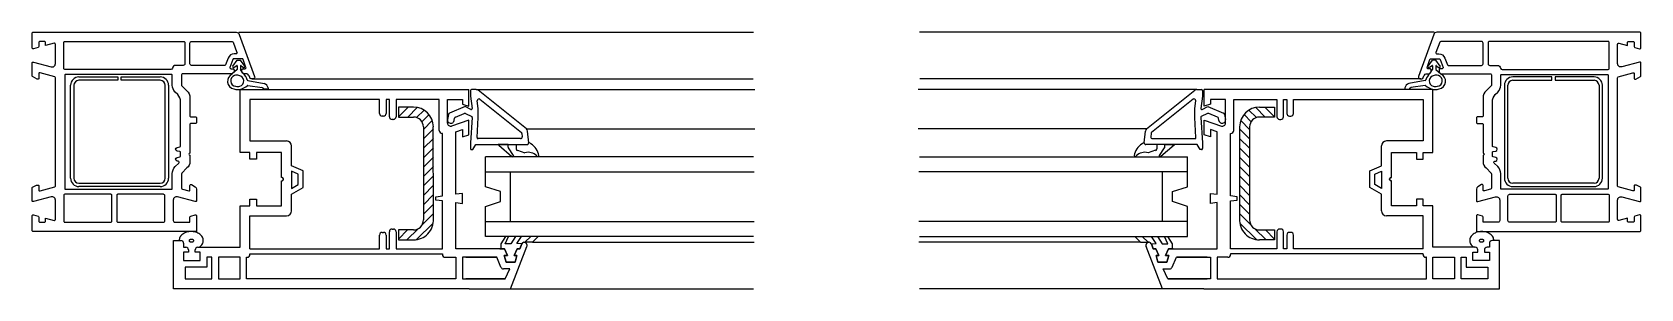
# Model space of a CAD drawing. Header units: inches. Extents: x 5 to 4439, y 354 to 1460.
# Drawn here: x 3480.3 to 3964.7, y 406.5 to 483.8 of the extents above; entities that cross this region are included whole.
import ezdxf

# ---------------------------------------------------------------- set-up
doc = ezdxf.new("R2010")
doc.units = ezdxf.units.IN
doc.header["$MEASUREMENT"] = 0
for name, color, linetype in [('FINE', 70, 'Continuous'), ('MED', 32, 'Continuous'), ('THIN', 151, 'Continuous')]:
    doc.layers.add(name, color=color, linetype=linetype)

msp = doc.modelspace()

# ---------------------------------------------------------------- linework, layer by layer
at = {"layer": 'FINE'}
for p, q in [((3540.67, 473.58), (3542.01, 475.3)), ((3542.01, 475.3), (3543.01, 475.3)), ((3544.34, 473.58), (3543.01, 475.3)), ((3900.61, 473.58), (3901.95, 475.3)), ((3902.95, 475.3), (3901.95, 475.3)), ((3904.28, 473.58), (3902.95, 475.3)), ((3542.01, 472.5), (3540.52, 471.2)), ((3541.86, 473.68), (3541.06, 473.14)), ((3542.01, 473.6), (3542.01, 472.5)), ((3543.01, 473.6), (3543.01, 472.5)), ((3543.74, 471.38), (3543.01, 472.49)), ((3543.16, 473.68), (3543.95, 473.14)), ((3901.8, 473.68), (3901, 473.14)), ((3901.22, 471.38), (3901.94, 472.49)), ((3901.95, 473.6), (3901.95, 472.5)), ((3902.95, 473.6), (3902.95, 472.5)), ((3902.95, 472.5), (3904.43, 471.2)), ((3903.1, 473.68), (3903.89, 473.14)), ((3545.21, 469.21), (3550.14, 468.31)), ((3545.25, 467.73), (3549.55, 467.11)), ((3551.34, 466.6), (3550.04, 466.61)), ((3551.31, 466.99), (3551.34, 466.6)), ((3893.65, 466.99), (3893.61, 466.6)), ((3893.61, 466.6), (3894.92, 466.61)), ((3899.74, 469.21), (3894.81, 468.31)), ((3899.7, 467.73), (3895.4, 467.11)), ((3590.58, 458.27), (3593.54, 461.23)), ((3590.58, 461.1), (3590.71, 461.23)), ((3593.37, 458.23), (3596.25, 461.11)), ((3596.04, 458.07), (3598.27, 460.3)), ((3848.91, 458.07), (3846.68, 460.3)), ((3851.58, 458.23), (3848.7, 461.11)), ((3854.37, 458.27), (3851.41, 461.23)), ((3854.37, 461.1), (3854.24, 461.23)), ((3597.62, 456.82), (3599.77, 458.97)), ((3598.08, 454.45), (3600.76, 457.14)), ((3846.87, 454.45), (3844.19, 457.14)), ((3847.33, 456.82), (3845.19, 458.97)), ((3598.08, 451.62), (3601.08, 454.63)), ((3598.08, 448.8), (3601.08, 451.8)), ((3846.87, 451.62), (3843.87, 454.63)), ((3846.87, 448.8), (3843.87, 451.8)), ((3598.08, 445.97), (3601.09, 448.98)), ((3598.08, 443.14), (3601.09, 446.15)), ((3616.81, 437.26), (3616.81, 446.26)), ((3697.48, 446.26), (3616.81, 446.26)), ((3623.64, 449.91), (3620.57, 449.91)), ((3620.8, 449.8), (3624.76, 446.36)), ((3623.64, 449.11), (3623.64, 449.91)), ((3625.26, 446.69), (3623.66, 448.99)), ((3626.04, 449.91), (3626.04, 448.67)), ((3626.38, 448.2), (3628.61, 447.47)), ((3630.01, 450.42), (3629.78, 450.42)), ((3747.48, 446.26), (3828.14, 446.26)), ((3814.94, 450.42), (3815.17, 450.42)), ((3818.57, 448.2), (3816.34, 447.47)), ((3818.92, 449.91), (3818.92, 448.67)), ((3819.69, 446.69), (3821.29, 448.99)), ((3824.16, 449.8), (3820.19, 446.36)), ((3821.32, 449.11), (3821.32, 449.91)), ((3821.32, 449.91), (3824.39, 449.91)), ((3828.14, 437.26), (3828.14, 446.26)), ((3846.87, 445.97), (3843.86, 448.98)), ((3846.87, 443.14), (3843.86, 446.15)), ((3598.08, 440.31), (3601.1, 443.33)), ((3616.81, 441.76), (3697.71, 441.76)), ((3624.31, 426.76), (3624.31, 441.76)), ((3828.14, 441.76), (3747.24, 441.76)), ((3820.64, 426.76), (3820.64, 441.76)), ((3846.87, 440.31), (3843.85, 443.33)), ((3598.08, 437.48), (3601.1, 440.51)), ((3598.08, 434.65), (3601.11, 437.68)), ((3621.31, 435.76), (3616.81, 437.26)), ((3823.64, 435.76), (3828.14, 437.26)), ((3846.87, 437.48), (3843.85, 440.51)), ((3846.87, 434.65), (3843.85, 437.68)), ((3598.08, 431.83), (3601.11, 434.86)), ((3598.08, 429), (3601.12, 432.04)), ((3616.81, 431.26), (3621.31, 432.76)), ((3616.81, 422.26), (3616.81, 431.26)), ((3621.31, 432.76), (3621.31, 435.76)), ((3823.64, 432.76), (3823.64, 435.76)), ((3828.14, 431.26), (3823.64, 432.76)), ((3828.14, 422.26), (3828.14, 431.26)), ((3846.87, 431.83), (3843.84, 434.86)), ((3846.87, 429), (3843.84, 432.04)), ((3596.05, 421.31), (3601.05, 426.32)), ((3597.72, 425.81), (3601.12, 429.21)), ((3616.81, 426.76), (3697.71, 426.76)), ((3828.14, 426.76), (3747.24, 426.76)), ((3847.23, 425.81), (3843.83, 429.21)), ((3848.91, 421.31), (3843.9, 426.32)), ((3590.58, 421.5), (3593.31, 424.23)), ((3593.14, 421.23), (3596.5, 424.59)), ((3697.48, 422.26), (3616.81, 422.26)), ((3622.81, 422.26), (3621.37, 420.01)), ((3622.67, 420.06), (3623.7, 422.26)), ((3625.85, 422.26), (3624.38, 420.06)), ((3626.17, 420.14), (3627.58, 422.26)), ((3630.46, 422.26), (3628.59, 420.51)), ((3630.95, 420.51), (3632.63, 422.26)), ((3747.48, 422.26), (3828.14, 422.26)), ((3814, 420.51), (3812.32, 422.26)), ((3814.49, 422.26), (3816.36, 420.51)), ((3818.78, 420.14), (3817.38, 422.26)), ((3819.1, 422.26), (3820.57, 420.06)), ((3822.28, 420.06), (3821.25, 422.26)), ((3822.14, 422.26), (3823.58, 420.01)), ((3851.81, 421.23), (3848.46, 424.59)), ((3854.37, 421.5), (3851.64, 424.23)), ((3621.37, 420.01), (3621.37, 418.51)), ((3624.38, 420.06), (3622.67, 420.06)), ((3627.68, 420.08), (3626.17, 420.14)), ((3627.12, 418.51), (3626.32, 418.51)), ((3627.68, 420.07), (3627.12, 418.51)), ((3628.64, 420.51), (3628.81, 420.51)), ((3630.95, 420.51), (3628.76, 420.51)), ((3814, 420.51), (3816.19, 420.51)), ((3816.32, 420.51), (3816.15, 420.51)), ((3817.27, 420.08), (3818.78, 420.14)), ((3817.83, 418.51), (3817.28, 420.07)), ((3817.28, 420.07), (3817.83, 418.51)), ((3820.57, 420.06), (3822.28, 420.06)), ((3823.58, 420.01), (3823.58, 418.51))]:
    msp.add_line(p, q, dxfattribs=at)
for centre, radius, start, end in [((3541.46, 469.01), 2.36, 114.9181, 258.5483), ((3541.69, 469.11), 1.64, 105.8624, 265.1548), ((3540.3, 471.4), 0.3, 302.2519, 317.943), ((3540.91, 473.4), 0.3, 142.0576, 300.4849), ((3541.87, 468.88), 1.92, 70.7685, 109.2315), ((3541.91, 473.6), 0.1, 0, 120.4849), ((3542.37, 469.06), 1.64, 285.8624, 85.1548), ((3543.11, 473.6), 0.1, 59.5151, 180), ((3543.99, 471.54), 0.3, 211.2044, 233.911), ((3541.84, 468.77), 3.21, 12.1014, 51.8867), ((3544.11, 473.4), 0.3, 239.5151, 37.9424), ((3903.12, 468.77), 3.21, 128.1133, 167.8986), ((3900.84, 473.4), 0.3, 142.0576, 300.4849), ((3902.58, 469.06), 1.64, 94.8452, 254.1376), ((3900.96, 471.54), 0.3, 306.089, 328.7956), ((3901.85, 473.6), 0.1, 0, 120.4849), ((3903.08, 468.88), 1.92, 70.7685, 109.2315), ((3903.05, 473.6), 0.1, 59.5151, 180), ((3903.26, 469.11), 1.64, 274.8452, 74.1376), ((3904.05, 473.4), 0.3, 239.5151, 37.9424), ((3903.5, 469.01), 2.36, 281.4517, 65.0819), ((3904.65, 471.4), 0.3, 222.057, 237.7481), ((3542.18, 469.74), 3.27, 248.551, 291.449), ((3542.18, 469.29), 1.92, 250.7685, 289.2315), ((3542.13, 470.66), 4.16, 287.5405, 313.6683), ((3545.27, 469.51), 0.3, 192.7058, 259.6704), ((3545.21, 467.44), 0.3, 81.7915, 133.6683), ((3549.36, 466.44), 0.7, 14.3214, 81.2228), ((3549.81, 466.85), 1.5, 5.4145, 77.4145), ((3895.14, 466.85), 1.5, 102.5855, 174.5855), ((3895.59, 466.44), 0.7, 98.7772, 165.6786), ((3899.74, 467.44), 0.3, 46.3317, 98.2085), ((3899.69, 469.51), 0.3, 280.3296, 347.2942), ((3902.82, 470.66), 4.16, 226.3317, 252.4595), ((3902.77, 469.74), 3.27, 248.551, 291.449), ((3902.77, 469.29), 1.92, 250.7685, 289.2315), ((3620.57, 449.61), 0.3, 39.6841, 90), ((3623.94, 449.11), 0.3, 180, 203.7027), ((3624.99, 446.56), 0.3, 221.6319, 24.7995), ((3626.54, 448.67), 0.5, 180, 251.939), ((3629.61, 443.95), 3.66, 44.033, 105.7625), ((3630.01, 449.92), 0.5, 24.7923, 90), ((3628.04, 445.98), 4.81, 7.6137, 59.7044), ((3632.51, 446.62), 0.3, 203.9829, 0.278), ((3816.91, 445.98), 4.81, 120.2956, 172.3863), ((3812.44, 446.62), 0.3, 179.722, 336.0171), ((3815.34, 443.95), 3.66, 74.2375, 135.967), ((3814.94, 449.92), 0.5, 90, 155.2077), ((3818.42, 448.67), 0.5, 288.061, 0), ((3819.96, 446.56), 0.3, 155.2005, 318.3681), ((3821.02, 449.11), 0.3, 336.2973, 360), ((3824.39, 449.61), 0.3, 90, 140.3159), ((3526.54, 421.07), 2.01, 150.7277, 180), ((3527.33, 420.63), 2.91, 126.4628, 150.7277), ((3527.84, 419.94), 3.77, 107.0186, 126.4628), ((3528.17, 418.85), 4.91, 90, 107.0186), ((3528.17, 418.85), 4.91, 72.9814, 90), ((3528.5, 419.94), 3.77, 53.5372, 72.9814), ((3529.02, 420.63), 2.91, 29.2723, 53.5372), ((3529.8, 421.07), 2.01, 360, 29.2723), ((3915.15, 421.07), 2.01, 150.7277, 180), ((3915.94, 420.63), 2.91, 126.4628, 150.7277), ((3916.45, 419.94), 3.77, 107.0186, 126.4628), ((3916.78, 418.85), 4.91, 90, 107.0186), ((3916.78, 418.85), 4.91, 72.9814, 90), ((3917.11, 419.94), 3.77, 53.5372, 72.9814), ((3917.63, 420.63), 2.91, 29.2723, 53.5372), ((3918.41, 421.07), 2.01, 0, 29.2723), ((3526.54, 421.07), 2.01, 180, 181.7258), ((3527.77, 421.01), 0.213, 142.6066, 180), ((3527.77, 421.01), 0.213, 180, 217.3934), ((3527.99, 420.83), 0.499, 118.4532, 142.6066), ((3527.99, 421.18), 0.499, 217.3934, 241.5468), ((3528.14, 420.55), 0.817, 102.651, 118.4532), ((3528.14, 421.46), 0.817, 241.5468, 257.349), ((3528.24, 420.11), 1.27, 90, 102.651), ((3528.24, 421.9), 1.27, 257.349, 270), ((3528.24, 420.11), 1.27, 77.349, 90), ((3528.24, 421.9), 1.27, 270, 282.651), ((3528.34, 420.55), 0.817, 61.5468, 77.349), ((3528.34, 421.46), 0.817, 282.651, 298.4532), ((3528.49, 420.83), 0.499, 37.3934, 61.5468), ((3528.49, 421.18), 0.499, 298.4532, 322.6066), ((3528.72, 421.01), 0.213, 360, 37.3934), ((3528.72, 421.01), 0.213, 322.6066, 0), ((3529.02, 421.51), 2.91, 300.81, 330.7277), ((3529.8, 421.07), 2.01, 330.7277, 0), ((3915.15, 421.07), 2.01, 180, 209.2723), ((3915.94, 421.51), 2.91, 209.2723, 239.19), ((3916.23, 421.01), 0.213, 142.6066, 180), ((3916.23, 421.01), 0.213, 180, 217.3934), ((3916.46, 420.83), 0.499, 118.4532, 142.6066), ((3916.46, 421.18), 0.499, 217.3934, 241.5468), ((3916.61, 420.55), 0.817, 102.651, 118.4532), ((3916.61, 421.46), 0.817, 241.5468, 257.349), ((3916.71, 420.11), 1.27, 90, 102.651), ((3916.71, 421.9), 1.27, 257.349, 270), ((3916.71, 420.11), 1.27, 77.349, 90), ((3916.71, 421.9), 1.27, 270, 282.651), ((3916.81, 420.55), 0.817, 61.5468, 77.349), ((3916.81, 421.46), 0.817, 282.651, 298.4532), ((3916.96, 420.83), 0.499, 37.3934, 61.5468), ((3916.96, 421.18), 0.499, 298.4532, 322.6066), ((3917.19, 421.01), 0.213, 0, 37.3934), ((3917.19, 421.01), 0.213, 322.6066, 360), ((3918.41, 421.07), 2.01, 358.2742, 360)]:
    msp.add_arc(centre, radius, start, end, dxfattribs=at)
at = {"layer": 'MED'}
for p, q in [((3542.55, 483.76), (3697.48, 483.76)), ((3902.4, 483.76), (3747.48, 483.76)), ((3542.86, 466.51), (3611.81, 466.51)), ((3542.86, 447.51), (3542.86, 466.51)), ((3546.56, 469.76), (3697.43, 469.76)), ((3611.81, 461.51), (3611.81, 466.51)), ((3613.96, 466.51), (3697.88, 466.51)), ((3830.99, 466.51), (3747.07, 466.51)), ((3898.4, 469.76), (3747.52, 469.76)), ((3902.09, 466.51), (3833.14, 466.51)), ((3833.14, 461.51), (3833.14, 466.51)), ((3902.09, 447.51), (3902.09, 466.51)), ((3605.31, 456.42), (3605.31, 463.51)), ((3605.31, 463.51), (3609.81, 463.51)), ((3609.81, 463.51), (3609.81, 462.14)), ((3609.81, 462.14), (3611.81, 461.51)), ((3835.14, 462.14), (3833.14, 461.51)), ((3839.64, 463.51), (3835.14, 463.51)), ((3835.14, 463.51), (3835.14, 462.14)), ((3839.64, 456.42), (3839.64, 463.51)), ((3611.81, 457.25), (3606.58, 455.51)), ((3611.81, 452.88), (3611.81, 457.25)), ((3833.14, 452.88), (3833.14, 457.25)), ((3833.14, 457.25), (3838.37, 455.51)), ((3607.81, 453.81), (3609.81, 454.48)), ((3607.81, 434.98), (3607.81, 453.81)), ((3609.81, 454.48), (3609.81, 452.25)), ((3609.81, 452.25), (3611.81, 452.88)), ((3629.1, 454.7), (3697.88, 454.7)), ((3815.85, 454.7), (3747.07, 454.7)), ((3835.14, 452.25), (3833.14, 452.88)), ((3837.14, 453.81), (3835.14, 454.48)), ((3835.14, 454.48), (3835.14, 452.25)), ((3837.14, 434.98), (3837.14, 453.81)), ((3545.86, 447.51), (3542.86, 447.51)), ((3545.86, 445.51), (3545.86, 447.51)), ((3547.86, 447.51), (3547.86, 445.51)), ((3555.36, 447.51), (3547.86, 447.51)), ((3555.36, 440.01), (3555.36, 447.51)), ((3889.59, 440.01), (3889.59, 447.51)), ((3889.59, 447.51), (3897.09, 447.51)), ((3897.09, 447.51), (3897.09, 445.51)), ((3899.09, 445.51), (3899.09, 447.51)), ((3899.09, 447.51), (3902.09, 447.51)), ((3547.86, 445.51), (3545.86, 445.51)), ((3897.09, 445.51), (3899.09, 445.51)), ((3555.51, 440.01), (3555.36, 440.01)), ((3555.36, 439.01), (3555.51, 439.01)), ((3555.36, 431.51), (3555.36, 439.01)), ((3555.91, 439.41), (3555.91, 439.61)), ((3889.04, 439.41), (3889.04, 439.61)), ((3889.44, 440.01), (3889.59, 440.01)), ((3889.59, 439.01), (3889.44, 439.01)), ((3889.59, 431.51), (3889.59, 439.01)), ((3542.86, 431.51), (3545.86, 431.51)), ((3542.86, 419.01), (3542.86, 431.51)), ((3545.86, 431.51), (3545.86, 433.51)), ((3545.86, 433.51), (3547.86, 433.51)), ((3547.86, 433.51), (3547.86, 431.51)), ((3547.86, 431.51), (3555.36, 431.51)), ((3609.81, 435.23), (3607.81, 434.98)), ((3607.81, 432.48), (3609.81, 432.23)), ((3607.81, 418.51), (3607.81, 432.48)), ((3609.81, 432.23), (3609.81, 435.23)), ((3835.14, 435.23), (3837.14, 434.98)), ((3835.14, 432.23), (3835.14, 435.23)), ((3837.14, 432.48), (3835.14, 432.23)), ((3837.14, 418.51), (3837.14, 432.48)), ((3897.09, 431.51), (3889.59, 431.51)), ((3897.09, 433.51), (3897.09, 431.51)), ((3899.09, 433.51), (3897.09, 433.51)), ((3899.09, 431.51), (3899.09, 433.51)), ((3902.09, 431.51), (3899.09, 431.51)), ((3902.09, 419.01), (3902.09, 431.51)), ((3522.86, 406.51), (3522.86, 421.01)), ((3522.86, 421.01), (3525.06, 421.01)), ((3525.86, 420.21), (3525.86, 419.01)), ((3525.86, 419.01), (3526.56, 419.01)), ((3525.86, 417.51), (3525.86, 415.01)), ((3527.36, 417.51), (3525.86, 417.51)), ((3527.36, 418.21), (3527.36, 417.51)), ((3529.36, 417.51), (3529.36, 418.21)), ((3530.86, 417.51), (3529.36, 417.51)), ((3530.16, 419.01), (3542.86, 419.01)), ((3530.86, 415.01), (3530.86, 417.51)), ((3622.54, 418.51), (3607.81, 418.51)), ((3621.09, 418.51), (3622.54, 418.51)), ((3621.09, 418.51), (3622.54, 418.51)), ((3623.42, 416.53), (3622.54, 418.51)), ((3622.54, 418.51), (3623.42, 416.53)), ((3622.54, 418.51), (3623.42, 416.53)), ((3624.31, 406.51), (3629.26, 419.22)), ((3626.32, 418.51), (3625.42, 416.53)), ((3625.42, 416.53), (3626.32, 418.51)), ((3625.42, 416.53), (3626.32, 418.51)), ((3626.32, 418.51), (3627.12, 418.51)), ((3626.32, 418.51), (3627.12, 418.51)), ((3627.12, 418.51), (3627.68, 420.07)), ((3627.12, 418.51), (3627.68, 420.07)), ((3628.31, 420.51), (3628.48, 420.51)), ((3630.95, 420.51), (3697.71, 420.51)), ((3814, 420.51), (3747.24, 420.51)), ((3820.64, 406.51), (3815.7, 419.22)), ((3816.64, 420.51), (3816.47, 420.51)), ((3817.83, 418.51), (3817.28, 420.07)), ((3818.63, 418.51), (3817.83, 418.51)), ((3817.83, 418.51), (3818.63, 418.51)), ((3818.63, 418.51), (3817.83, 418.51)), ((3819.54, 416.53), (3818.63, 418.51)), ((3818.63, 418.51), (3819.54, 416.53)), ((3819.54, 416.53), (3818.63, 418.51)), ((3822.42, 418.51), (3821.54, 416.53)), ((3821.54, 416.53), (3822.42, 418.51)), ((3822.42, 418.51), (3821.54, 416.53)), ((3823.87, 418.51), (3822.42, 418.51)), ((3822.42, 418.51), (3837.14, 418.51)), ((3823.87, 418.51), (3822.42, 418.51)), ((3914.79, 419.01), (3902.09, 419.01)), ((3914.09, 417.51), (3915.59, 417.51)), ((3914.09, 415.01), (3914.09, 417.51)), ((3915.59, 417.51), (3915.59, 418.21)), ((3917.59, 418.21), (3917.59, 417.51)), ((3917.59, 417.51), (3919.09, 417.51)), ((3919.09, 419.01), (3918.39, 419.01)), ((3919.09, 420.21), (3919.09, 419.01)), ((3919.09, 417.51), (3919.09, 415.01)), ((3922.09, 421.01), (3919.89, 421.01)), ((3922.09, 406.51), (3922.09, 421.01)), ((3525.86, 415.01), (3530.86, 415.01)), ((3622.42, 416.53), (3623.42, 416.53)), ((3622.96, 414.51), (3622.42, 416.53)), ((3623.42, 416.53), (3622.42, 416.53)), ((3622.42, 416.53), (3622.96, 414.51)), ((3623.42, 416.53), (3622.42, 416.53)), ((3622.42, 416.53), (3622.96, 414.51)), ((3625.69, 414.51), (3622.96, 414.51)), ((3622.96, 414.51), (3625.69, 414.51)), ((3622.96, 414.51), (3625.69, 414.51)), ((3625.42, 416.53), (3626.22, 416.53)), ((3626.22, 416.53), (3625.42, 416.53)), ((3626.22, 416.53), (3625.42, 416.53)), ((3626.22, 416.53), (3625.69, 414.51)), ((3625.69, 414.51), (3626.22, 416.53)), ((3625.69, 414.51), (3626.22, 416.53)), ((3818.74, 416.53), (3819.54, 416.53)), ((3819.26, 414.51), (3818.74, 416.53)), ((3819.54, 416.53), (3818.74, 416.53)), ((3818.74, 416.53), (3819.26, 414.51)), ((3819.26, 414.51), (3818.74, 416.53)), ((3818.74, 416.53), (3819.54, 416.53)), ((3821.99, 414.51), (3819.26, 414.51)), ((3819.26, 414.51), (3821.99, 414.51)), ((3821.99, 414.51), (3819.26, 414.51)), ((3821.54, 416.53), (3822.54, 416.53)), ((3822.54, 416.53), (3821.54, 416.53)), ((3821.54, 416.53), (3822.54, 416.53)), ((3822.54, 416.53), (3821.99, 414.51)), ((3821.99, 414.51), (3822.54, 416.53)), ((3822.54, 416.53), (3821.99, 414.51)), ((3919.09, 415.01), (3914.09, 415.01)), ((3611.86, 406.51), (3522.86, 406.51)), ((3611.86, 406.51), (3697.48, 406.51)), ((3625.97, 406.51), (3697.48, 406.51)), ((3818.98, 406.51), (3747.48, 406.51)), ((3833.09, 406.51), (3747.48, 406.51)), ((3833.09, 406.51), (3922.09, 406.51))]:
    msp.add_line(p, q, dxfattribs=at)
for points in [[(3540.25, 471.26), (3525.57, 471.26, 0.414214), (3525.27, 470.96), (3525.27, 467.76), (3526.89, 466.14, -0.198912), (3527.77, 464.02), (3527.77, 458.56, 0.414214), (3528.07, 458.26), (3529.47, 458.26, -0.414214), (3529.77, 457.96), (3529.77, 456.56, -0.414214), (3529.47, 456.26), (3528.07, 456.26, 0.414214), (3527.77, 455.96), (3527.77, 447.31, 1), (3527.77, 446.71), (3527.77, 444.75, -0.220922), (3526.89, 442.88), (3525.36, 441.35, 0.198912), (3525.27, 441.14), (3525.27, 436.79, 0.339454), (3525.5, 436.5), (3527.4, 435.99, 0.493145), (3527.77, 436.28), (3527.77, 437.65, -0.57735), (3528.22, 437.91), (3529.37, 437.24, -0.267949), (3529.77, 436.55), (3529.77, 433.05, -0.493145), (3529.4, 432.76), (3524.03, 434.2, 0.493145), (3522.77, 433.23), (3522.77, 427.06, 0.414214), (3523.27, 426.56), (3527.62, 426.56, 0.414214), (3527.77, 426.71), (3527.77, 428.1, -0.339454), (3528, 428.39), (3529.4, 428.76, -0.493145), (3529.77, 428.47), (3529.77, 423.91, -0.414214), (3529.62, 423.76), (3480.57, 423.76, -0.414214), (3480.27, 424.06), (3480.27, 428.47, -0.493145), (3480.65, 428.76), (3482.05, 428.39, -0.339454), (3482.27, 428.1), (3482.27, 426.86, 0.414214), (3482.57, 426.56), (3483.97, 426.56, 0.414214), (3484.27, 426.86), (3484.27, 427.79), (3486.9, 427.09, 0.493145), (3487.27, 427.38), (3487.27, 433.23, 0.493145), (3486.01, 434.2), (3480.65, 432.76, -0.493145), (3480.27, 433.05), (3480.27, 436.84, -0.267949), (3480.42, 437.1), (3481.57, 437.76), (3481.97, 437.76, -0.414214), (3482.27, 437.46), (3482.27, 436.28, 0.493145), (3482.65, 435.99), (3487.05, 437.17, 0.339454), (3487.27, 437.46), (3487.27, 470.07, 0.339454), (3487.05, 470.36), (3482.65, 471.54, 0.493145), (3482.27, 471.25), (3482.27, 469.88, -0.57735), (3481.82, 469.62), (3480.42, 470.43, -0.267949), (3480.27, 470.69), (3480.27, 474.47, -0.493145), (3480.65, 474.76), (3486.01, 473.32, 0.493145), (3487.27, 474.29), (3487.27, 480.15, 0.493145), (3486.9, 480.44), (3484.27, 479.73), (3484.27, 480.66, 0.414214), (3483.97, 480.96), (3482.57, 480.96, 0.414214), (3482.27, 480.66), (3482.27, 479.43, -0.339454), (3482.05, 479.14), (3480.65, 478.76, -0.493145), (3480.27, 479.05), (3480.27, 483.46, -0.414214), (3480.57, 483.76), (3541.69, 483.76, -0.315299), (3542.63, 483.1), (3547.25, 470.43, -0.520567), (3546.78, 469.76), (3546.24, 469.76, -0.315299), (3545.77, 470.09), (3545.59, 470.6, 0.315299), (3544.65, 471.26), (3544.25, 471.26, -0.414214), (3543.45, 472.06), (3543.45, 472.46, -0.414214), (3543.75, 472.76), (3544.37, 472.76, 0.520567), (3544.65, 473.16), (3543.78, 475.56, 0.315299), (3543.5, 475.76), (3540.99, 475.76, 0.315299), (3540.71, 475.56), (3539.84, 473.16, 0.520567), (3540.12, 472.76), (3540.75, 472.76, -0.414214), (3541.05, 472.46), (3541.05, 472.06, -0.414214), (3540.25, 471.26)], [(3904.71, 471.26), (3919.38, 471.26, -0.414214), (3919.68, 470.96), (3919.68, 467.76), (3918.06, 466.14, 0.198912), (3917.18, 464.02), (3917.18, 458.56, -0.414214), (3916.88, 458.26), (3915.48, 458.26, 0.414214), (3915.18, 457.96), (3915.18, 456.56, 0.414214), (3915.48, 456.26), (3916.88, 456.26, -0.414214), (3917.18, 455.96), (3917.18, 447.31, -1), (3917.18, 446.71), (3917.18, 444.75, 0.220922), (3918.06, 442.88), (3919.59, 441.35, -0.198912), (3919.68, 441.14), (3919.68, 436.79, -0.339454), (3919.46, 436.5), (3917.56, 435.99, -0.493145), (3917.18, 436.28), (3917.18, 437.65, 0.57735), (3916.73, 437.91), (3915.58, 437.24, 0.267949), (3915.18, 436.55), (3915.18, 433.05, 0.493145), (3915.56, 432.76), (3920.92, 434.2, -0.493145), (3922.18, 433.23), (3922.18, 427.06, -0.414214), (3921.68, 426.56), (3917.33, 426.56, -0.414214), (3917.18, 426.71), (3917.18, 428.1, 0.339454), (3916.96, 428.39), (3915.56, 428.76, 0.493145), (3915.18, 428.47), (3915.18, 423.91, 0.414214), (3915.33, 423.76), (3964.38, 423.76, 0.414214), (3964.68, 424.06), (3964.68, 428.47, 0.493145), (3964.3, 428.76), (3962.9, 428.39, 0.339454), (3962.68, 428.1), (3962.68, 426.86, -0.414214), (3962.38, 426.56), (3960.98, 426.56, -0.414214), (3960.68, 426.86), (3960.68, 427.79), (3958.06, 427.09, -0.493145), (3957.68, 427.38), (3957.68, 433.23, -0.493145), (3958.94, 434.2), (3964.3, 432.76, 0.493145), (3964.68, 433.05), (3964.68, 436.84, 0.267949), (3964.53, 437.1), (3963.38, 437.76), (3962.98, 437.76, 0.414214), (3962.68, 437.46), (3962.68, 436.28, -0.493145), (3962.3, 435.99), (3957.9, 437.17, -0.339454), (3957.68, 437.46), (3957.68, 470.07, -0.339454), (3957.9, 470.36), (3962.3, 471.54, -0.493145), (3962.68, 471.25), (3962.68, 469.88, 0.57735), (3963.13, 469.62), (3964.53, 470.43, 0.267949), (3964.68, 470.69), (3964.68, 474.47, 0.493145), (3964.3, 474.76), (3958.94, 473.32, -0.493145), (3957.68, 474.29), (3957.68, 480.15, -0.493145), (3958.06, 480.44), (3960.68, 479.73), (3960.68, 480.66, -0.414214), (3960.98, 480.96), (3962.38, 480.96, -0.414214), (3962.68, 480.66), (3962.68, 479.43, 0.339454), (3962.9, 479.14), (3964.3, 478.76, 0.493145), (3964.68, 479.05), (3964.68, 483.46, 0.414214), (3964.38, 483.76), (3903.26, 483.76, 0.315299), (3902.32, 483.1), (3897.71, 470.43, 0.520567), (3898.18, 469.76), (3898.71, 469.76, 0.315299), (3899.18, 470.09), (3899.37, 470.6, -0.315299), (3900.3, 471.26), (3900.71, 471.26, 0.414214), (3901.51, 472.06), (3901.51, 472.46, 0.414214), (3901.21, 472.76), (3900.58, 472.76, -0.520567), (3900.3, 473.16), (3901.17, 475.56, -0.315299), (3901.45, 475.76), (3903.96, 475.76, -0.315299), (3904.24, 475.56), (3905.12, 473.16, -0.520567), (3904.83, 472.76), (3904.21, 472.76, 0.414214), (3903.91, 472.46), (3903.91, 472.06, 0.414214), (3904.71, 471.26)]]:
    msp.add_lwpolyline(points, format="xyb", dxfattribs=at)
for centre, radius, start, end in [((3606.28, 456.42), 0.965, 180, 288.4349), ((3838.68, 456.42), 0.965, 251.5651, 360), ((3555.51, 439.61), 0.4, 0, 90), ((3555.51, 439.41), 0.4, 270, 360), ((3889.44, 439.61), 0.4, 90, 180), ((3889.44, 439.41), 0.4, 180, 270), ((3525.06, 420.21), 0.8, 360, 90), ((3526.56, 418.21), 0.8, 360, 90), ((3530.16, 418.21), 0.8, 90, 180), ((3628.31, 419.84), 0.67, 90, 160.3462), ((3628.35, 419.55), 0.965, 340.3462, 91.2388), ((3816.61, 419.55), 0.965, 88.7612, 199.6538), ((3816.64, 419.84), 0.67, 19.6538, 90), ((3914.79, 418.21), 0.8, 0, 90), ((3918.39, 418.21), 0.8, 90, 180), ((3919.89, 420.21), 0.8, 90, 180)]:
    msp.add_arc(centre, radius, start, end, dxfattribs=at)
at = {"layer": 'THIN'}
for p, q in [((3494.35, 470.28), (3506.1, 470.28)), ((3506.1, 470.28), (3506.1, 469.28)), ((3507.1, 469.28), (3507.1, 470.28)), ((3507.1, 470.28), (3518.85, 470.28)), ((3937.85, 470.28), (3926.1, 470.28)), ((3937.85, 469.28), (3937.85, 470.28)), ((3950.6, 470.28), (3938.85, 470.28)), ((3938.85, 470.28), (3938.85, 469.28)), ((3491.85, 439.78), (3491.85, 467.78)), ((3492.85, 467.78), (3492.85, 439.78)), ((3506.1, 469.28), (3494.35, 469.28)), ((3518.85, 469.28), (3507.1, 469.28)), ((3520.35, 439.78), (3520.35, 467.78)), ((3521.35, 467.78), (3521.35, 439.78)), ((3612.31, 466.21), (3612.31, 464.51)), ((3613.96, 466.51), (3612.61, 466.51)), ((3629.1, 454.7), (3614.58, 466.29)), ((3815.85, 454.7), (3830.37, 466.29)), ((3830.99, 466.51), (3832.34, 466.51)), ((3832.64, 466.21), (3832.64, 464.51)), ((3923.6, 467.78), (3923.6, 439.78)), ((3924.6, 439.78), (3924.6, 467.78)), ((3926.1, 469.28), (3937.85, 469.28)), ((3938.85, 469.28), (3950.6, 469.28)), ((3952.1, 467.78), (3952.1, 439.78)), ((3953.1, 439.78), (3953.1, 467.78)), ((3584.86, 463.51), (3545.86, 463.51)), ((3545.86, 463.51), (3545.86, 451.01)), ((3560.86, 463.51), (3545.86, 463.51)), ((3584.86, 459.31), (3584.86, 463.51)), ((3587.86, 463.51), (3586.86, 463.51)), ((3586.86, 463.51), (3586.86, 459.31)), ((3587.86, 458.31), (3587.86, 463.51)), ((3589.86, 463.51), (3589.86, 458.31)), ((3602.86, 463.51), (3589.86, 463.51)), ((3590.58, 461.23), (3590.58, 458.23)), ((3595.08, 461.23), (3590.58, 461.23)), ((3602.81, 454.21), (3602.81, 463.51)), ((3610.63, 461.35), (3605.92, 459.4)), ((3612.37, 460.52), (3610.63, 461.35)), ((3612.31, 464.51), (3612.79, 460.83)), ((3614.61, 460.82), (3614.31, 463.11)), ((3614.61, 458.12), (3614.61, 460.79)), ((3615.12, 463.56), (3627.58, 453.61)), ((3829.83, 463.56), (3817.37, 453.61)), ((3830.34, 460.82), (3830.64, 463.11)), ((3830.34, 458.12), (3830.34, 460.79)), ((3832.64, 464.51), (3832.16, 460.83)), ((3832.59, 460.52), (3834.32, 461.35)), ((3834.32, 461.35), (3839.03, 459.4)), ((3842.09, 463.51), (3855.09, 463.51)), ((3842.14, 454.21), (3842.14, 463.51)), ((3849.87, 461.23), (3854.37, 461.23)), ((3854.37, 461.23), (3854.37, 458.23)), ((3855.09, 463.51), (3855.09, 458.31)), ((3857.09, 458.31), (3857.09, 463.51)), ((3857.09, 463.51), (3858.09, 463.51)), ((3858.09, 463.51), (3858.09, 459.31)), ((3860.09, 463.51), (3899.09, 463.51)), ((3860.09, 459.31), (3860.09, 463.51)), ((3884.09, 463.51), (3899.09, 463.51)), ((3899.09, 463.51), (3899.09, 451.01)), ((3586.06, 458.51), (3585.66, 458.51)), ((3589.06, 457.51), (3588.66, 457.51)), ((3590.58, 458.23), (3595.08, 458.23)), ((3605.62, 459.02), (3605.34, 457.51)), ((3607.31, 457.14), (3607.44, 457.83)), ((3607.74, 458.2), (3610.37, 459.29)), ((3610.78, 459.28), (3612.64, 458.4)), ((3612.81, 458.11), (3612.31, 450.41)), ((3614.24, 452.03), (3614.61, 458.09)), ((3830.71, 452.03), (3830.34, 458.09)), ((3832.15, 458.11), (3832.64, 450.41)), ((3834.17, 459.28), (3832.32, 458.4)), ((3837.22, 458.2), (3834.58, 459.29)), ((3837.64, 457.14), (3837.52, 457.83)), ((3839.33, 459.02), (3839.61, 457.51)), ((3854.37, 458.23), (3849.87, 458.23)), ((3855.89, 457.51), (3856.29, 457.51)), ((3858.89, 458.51), (3859.29, 458.51)), ((3545.86, 451.01), (3556.86, 451.01)), ((3598.08, 455.23), (3598.08, 427.23)), ((3601.08, 427.57), (3601.03, 455.23)), ((3603.81, 453.25), (3603.78, 453.25)), ((3603.81, 434.48), (3603.81, 453.25)), ((3627.32, 451.71), (3614.54, 451.71)), ((3627.77, 453.24), (3627.82, 452.26)), ((3629.78, 450.46), (3629.47, 454.01)), ((3815.17, 450.46), (3815.48, 454.01)), ((3817.18, 453.24), (3817.14, 452.26)), ((3817.63, 451.71), (3830.41, 451.71)), ((3841.14, 434.48), (3841.14, 453.25)), ((3841.14, 453.25), (3841.18, 453.25)), ((3843.88, 427.57), (3843.92, 455.23)), ((3846.87, 455.23), (3846.87, 427.23)), ((3899.09, 451.01), (3888.09, 451.01)), ((3558.36, 443.51), (3558.36, 449.51)), ((3612.31, 450.41), (3612.31, 448.71)), ((3612.61, 448.41), (3613.01, 448.41)), ((3613.01, 448.41), (3613.88, 449.91)), ((3613.88, 449.91), (3629.28, 449.91)), ((3831.07, 449.91), (3815.67, 449.91)), ((3831.94, 448.41), (3831.07, 449.91)), ((3832.34, 448.41), (3831.94, 448.41)), ((3832.64, 450.41), (3832.64, 448.71)), ((3886.59, 443.51), (3886.59, 449.51)), ((3561.86, 442.01), (3558.36, 443.51)), ((3558.36, 441.88), (3558.36, 436.74)), ((3560.36, 441.02), (3558.36, 441.88)), ((3560.36, 437.88), (3560.36, 441.02)), ((3561.86, 437.01), (3561.86, 442.01)), ((3883.09, 442.01), (3886.59, 443.51)), ((3883.09, 437.01), (3883.09, 442.01)), ((3884.59, 441.02), (3886.59, 441.88)), ((3884.59, 437.88), (3884.59, 441.02)), ((3886.59, 441.88), (3886.59, 436.74)), ((3494.35, 438.28), (3518.85, 438.28)), ((3518.85, 437.28), (3494.35, 437.28)), ((3558.36, 436.74), (3560.36, 437.88)), ((3558.36, 435.01), (3561.86, 437.01)), ((3886.59, 435.01), (3883.09, 437.01)), ((3886.59, 436.74), (3884.59, 437.88)), ((3950.6, 438.28), (3926.1, 438.28)), ((3926.1, 437.28), (3950.6, 437.28)), ((3558.36, 430.01), (3558.36, 435.01)), ((3601.81, 434.23), (3603.81, 434.48)), ((3601.81, 433.23), (3601.81, 434.23)), ((3603.81, 432.98), (3601.81, 433.23)), ((3603.81, 418.51), (3603.81, 432.98)), ((3843.14, 434.23), (3841.14, 434.48)), ((3841.14, 432.98), (3843.14, 433.23)), ((3841.14, 418.51), (3841.14, 432.98)), ((3843.14, 433.23), (3843.14, 434.23)), ((3886.59, 430.01), (3886.59, 435.01)), ((3545.86, 418.51), (3545.86, 428.51)), ((3545.86, 428.51), (3556.86, 428.51)), ((3899.09, 428.51), (3888.09, 428.51)), ((3899.09, 418.51), (3899.09, 428.51)), ((3584.86, 418.51), (3584.86, 422.71)), ((3585.66, 423.51), (3586.06, 423.51)), ((3586.86, 422.71), (3586.86, 418.51)), ((3587.86, 418.51), (3587.86, 423.71)), ((3588.66, 424.51), (3589.06, 424.51)), ((3589.86, 423.71), (3589.86, 418.51)), ((3590.58, 424.23), (3590.58, 421.23)), ((3595.08, 424.23), (3590.58, 424.23)), ((3849.87, 424.23), (3854.37, 424.23)), ((3854.37, 424.23), (3854.37, 421.23)), ((3855.09, 423.71), (3855.09, 418.51)), ((3856.29, 424.51), (3855.89, 424.51)), ((3857.09, 418.51), (3857.09, 423.71)), ((3858.09, 422.71), (3858.09, 418.51)), ((3859.29, 423.51), (3858.89, 423.51)), ((3860.09, 418.51), (3860.09, 422.71)), ((3545.86, 418.51), (3584.86, 418.51)), ((3545.86, 417.01), (3603.86, 417.01)), ((3545.86, 416.81), (3545.86, 417.01)), ((3586.86, 418.51), (3587.86, 418.51)), ((3589.86, 418.51), (3603.86, 418.51)), ((3590.58, 421.23), (3595.08, 421.23)), ((3603.81, 417.01), (3603.81, 416.81)), ((3855.09, 418.51), (3841.09, 418.51)), ((3899.09, 417.01), (3841.09, 417.01)), ((3841.14, 417.01), (3841.14, 416.81)), ((3854.37, 421.23), (3849.87, 421.23)), ((3858.09, 418.51), (3857.09, 418.51)), ((3899.09, 418.51), (3860.09, 418.51)), ((3899.09, 416.81), (3899.09, 417.01)), ((3532.86, 413.01), (3526.36, 413.01)), ((3526.36, 413.01), (3526.36, 409.51)), ((3532.86, 416.01), (3532.86, 413.01)), ((3534.36, 416.01), (3532.86, 416.01)), ((3534.36, 409.51), (3534.36, 416.01)), ((3536.36, 416.01), (3536.36, 409.51)), ((3542.86, 416.01), (3536.36, 416.01)), ((3542.86, 409.51), (3542.86, 416.01)), ((3544.86, 409.51), (3544.86, 416.01)), ((3544.86, 416.01), (3545.06, 416.01)), ((3604.61, 416.01), (3607.81, 416.01)), ((3607.81, 416.01), (3607.81, 409.51)), ((3620.15, 416.01), (3609.81, 416.01)), ((3609.81, 416.01), (3609.81, 409.51)), ((3610.81, 416.01), (3620.15, 416.01)), ((3621.44, 413), (3620.15, 416.01)), ((3624.1, 412.51), (3622.17, 412.51)), ((3622.73, 409.51), (3624.1, 412.51)), ((3822.22, 409.51), (3820.85, 412.51)), ((3820.85, 412.51), (3822.78, 412.51)), ((3823.51, 413), (3824.81, 416.01)), ((3834.14, 416.01), (3824.81, 416.01)), ((3824.81, 416.01), (3835.14, 416.01)), ((3835.14, 416.01), (3835.14, 409.51)), ((3837.14, 416.01), (3837.14, 409.51)), ((3840.34, 416.01), (3837.14, 416.01)), ((3900.09, 416.01), (3899.89, 416.01)), ((3900.09, 409.51), (3900.09, 416.01)), ((3902.09, 409.51), (3902.09, 416.01)), ((3902.09, 416.01), (3908.59, 416.01)), ((3908.59, 416.01), (3908.59, 409.51)), ((3910.59, 409.51), (3910.59, 416.01)), ((3910.59, 416.01), (3912.09, 416.01)), ((3912.09, 416.01), (3912.09, 413.01)), ((3912.09, 413.01), (3918.59, 413.01)), ((3918.59, 413.01), (3918.59, 409.51)), ((3526.36, 409.51), (3534.36, 409.51)), ((3536.36, 409.51), (3542.86, 409.51)), ((3607.86, 409.51), (3544.86, 409.51)), ((3609.81, 409.51), (3622.73, 409.51)), ((3622.73, 409.51), (3610.81, 409.51)), ((3822.22, 409.51), (3834.14, 409.51)), ((3835.14, 409.51), (3822.22, 409.51)), ((3837.09, 409.51), (3900.09, 409.51)), ((3908.59, 409.51), (3902.09, 409.51)), ((3918.59, 409.51), (3910.59, 409.51))]:
    msp.add_line(p, q, dxfattribs=at)
for points in [[(3489.77, 472.86), (3489.77, 480.66, -0.414214), (3490.07, 480.96), (3525.97, 480.96, -0.414214), (3526.27, 480.66), (3526.27, 474.26, -0.414214), (3525.77, 473.76), (3523.47, 473.76, 0.356394), (3522.49, 472.96, -0.356394), (3522, 472.56), (3490.07, 472.56, -0.414214)], [(3528.27, 480.96), (3540.54, 480.96, -0.315299), (3540.82, 480.76), (3541.95, 477.66, -0.520567), (3541.67, 477.26), (3541.13, 477.26, 0.315299), (3539.25, 475.95), (3538.53, 473.96, -0.315299), (3538.25, 473.76), (3528.27, 473.76, -0.414214), (3527.77, 474.26), (3527.77, 480.46, -0.414214)], [(3916.68, 480.96), (3904.41, 480.96, 0.315299), (3904.13, 480.76), (3903, 477.66, 0.520567), (3903.28, 477.26), (3903.82, 477.26, -0.315299), (3905.7, 475.95), (3906.42, 473.96, 0.315299), (3906.71, 473.76), (3916.68, 473.76, 0.414214), (3917.18, 474.26), (3917.18, 480.46, 0.414214)], [(3955.18, 472.86), (3955.18, 480.66, 0.414214), (3954.88, 480.96), (3918.98, 480.96, 0.414214), (3918.68, 480.66), (3918.68, 474.26, 0.414214), (3919.18, 473.76), (3921.48, 473.76, -0.356394), (3922.46, 472.96, 0.356394), (3922.95, 472.56), (3954.88, 472.56, 0.414214)], [(3489.77, 434.66), (3489.77, 426.86, 0.414214), (3490.07, 426.56), (3503.97, 426.56, 0.414214), (3504.27, 426.86), (3504.27, 434.66, 0.414214), (3503.97, 434.96), (3490.07, 434.96, 0.414214)], [(3519.77, 426.56, 0.414214), (3520.27, 427.06), (3520.27, 434.46, 0.414214), (3519.77, 434.96), (3506.07, 434.96, 0.414214), (3505.77, 434.66), (3505.77, 426.86, 0.414214), (3506.07, 426.56), (3519.77, 426.56)], [(3925.18, 426.56, -0.414214), (3924.68, 427.06), (3924.68, 434.46, -0.414214), (3925.18, 434.96), (3938.88, 434.96, -0.414214), (3939.18, 434.66), (3939.18, 426.86, -0.414214), (3938.88, 426.56), (3925.18, 426.56)], [(3955.18, 434.66), (3955.18, 426.86, -0.414214), (3954.88, 426.56), (3940.98, 426.56, -0.414214), (3940.68, 426.86), (3940.68, 434.66, -0.414214), (3940.98, 434.96), (3954.88, 434.96, -0.414214)]]:
    msp.add_lwpolyline(points, format="xyb", close=True, dxfattribs=at)
for points in [[(3522.17, 436.46, 0.414214), (3522.47, 436.76), (3522.47, 441.18, -0.198912), (3523.35, 443.3), (3524.43, 444.38, 0.606815), (3524.27, 444.89), (3523.96, 444.94, -0.8391), (3523.96, 446.08), (3524.73, 446.22, 0.36397), (3524.97, 446.51), (3524.97, 447.51, 0.36397), (3524.73, 447.81), (3523.96, 447.94, -0.8391), (3523.96, 449.08), (3524.73, 449.22, 0.36397), (3524.97, 449.51), (3524.97, 462.86, 0.198912), (3524.09, 464.98), (3523.35, 465.72, -0.198912), (3522.47, 467.84), (3522.47, 470.76, 0.414214), (3522.17, 471.06), (3490.37, 471.06, 0.414214), (3490.07, 470.76), (3490.07, 436.76, 0.414214), (3490.37, 436.46), (3522.17, 436.46)], [(3922.78, 436.46, -0.414214), (3922.48, 436.76), (3922.48, 441.18, 0.198912), (3921.6, 443.3), (3920.52, 444.38, -0.606815), (3920.68, 444.89), (3920.99, 444.94, 0.8391), (3920.99, 446.08), (3920.23, 446.22, -0.36397), (3919.98, 446.51), (3919.98, 447.51, -0.36397), (3920.23, 447.81), (3920.99, 447.94, 0.8391), (3920.99, 449.08), (3920.23, 449.22, -0.36397), (3919.98, 449.51), (3919.98, 462.86, -0.198912), (3920.86, 464.98), (3921.6, 465.72, 0.198912), (3922.48, 467.84), (3922.48, 470.76, -0.414214), (3922.78, 471.06), (3954.58, 471.06, -0.414214), (3954.88, 470.76), (3954.88, 436.76, -0.414214), (3954.58, 436.46), (3922.78, 436.46)]]:
    msp.add_lwpolyline(points, format="xyb", dxfattribs=at)
for centre, radius, start, end in [((3494.35, 467.78), 2.5, 90, 180), ((3518.85, 467.78), 2.5, 360, 90), ((3926.1, 467.78), 2.5, 90, 180), ((3950.6, 467.78), 2.5, 360, 90), ((3494.35, 467.78), 1.5, 90, 180), ((3518.85, 467.78), 1.5, 360, 90), ((3612.61, 466.21), 0.3, 90, 180), ((3613.96, 465.51), 1, 51.3802, 90), ((3830.99, 465.51), 1, 90, 128.6198), ((3832.34, 466.21), 0.3, 0, 90), ((3926.1, 467.78), 1.5, 90, 180), ((3950.6, 467.78), 1.5, 360, 90), ((3595.07, 455.22), 6.01, 0.0957, 89.9043), ((3612.5, 460.79), 0.3, 244.5133, 7.4504), ((3614.81, 463.17), 0.5, 51.3802, 187.4504), ((3614.31, 460.79), 0.3, 0, 7.4504), ((3830.15, 463.17), 0.5, 352.5496, 128.6198), ((3830.64, 460.79), 0.3, 172.5496, 180), ((3832.46, 460.79), 0.3, 172.5496, 295.4867), ((3849.88, 455.22), 6.01, 90.0957, 179.9043), ((3585.66, 459.31), 0.8, 180, 270), ((3586.06, 459.31), 0.8, 270, 0), ((3588.66, 458.31), 0.8, 180, 270), ((3589.06, 458.31), 0.8, 270, 0), ((3595.08, 455.23), 3, 0, 90), ((3606.33, 457.33), 1, 169.5132, 349.5135), ((3606.11, 458.93), 0.5, 112.5133, 169.5133), ((3607.93, 457.74), 0.5, 112.5133, 169.5133), ((3610.56, 458.83), 0.5, 64.5133, 112.5133), ((3612.51, 458.12), 0.3, 356.3148, 64.5133), ((3614.31, 458.12), 0.3, 355.7073, 0), ((3830.64, 458.12), 0.3, 180, 184.2927), ((3832.44, 458.12), 0.3, 115.4867, 183.6852), ((3834.39, 458.83), 0.5, 67.4867, 115.4867), ((3837.03, 457.74), 0.5, 10.4867, 67.4867), ((3838.63, 457.33), 1, 190.4865, 10.4868), ((3838.84, 458.93), 0.5, 10.4867, 67.4867), ((3849.87, 455.23), 3, 90, 180), ((3855.89, 458.31), 0.8, 180, 270), ((3856.29, 458.31), 0.8, 270, 0), ((3858.89, 459.31), 0.8, 180, 270), ((3859.29, 459.31), 0.8, 270, 0), ((3556.86, 449.51), 1.5, 0, 90), ((3603.78, 454.21), 0.965, 180, 270), ((3614.54, 452.01), 0.3, 175.7073, 270), ((3627.32, 452.21), 0.5, 270, 5), ((3627.27, 453.22), 0.5, 2.6696, 51.3802), ((3628.47, 453.92), 1, 5, 51.3802), ((3816.48, 453.92), 1, 128.6198, 175), ((3817.63, 452.21), 0.5, 175, 270), ((3817.68, 453.22), 0.5, 128.6198, 177.3304), ((3830.41, 452.01), 0.3, 270, 4.2927), ((3841.18, 454.21), 0.965, 270, 0), ((3888.09, 449.51), 1.5, 90, 180), ((3612.61, 448.71), 0.3, 180, 270), ((3629.28, 450.41), 0.5, 270, 5), ((3629.28, 450.41), 0.5, 270, 1.4797), ((3815.67, 450.41), 0.5, 175, 270), ((3815.67, 450.41), 0.5, 178.5203, 270), ((3832.34, 448.71), 0.3, 270, 0), ((3494.35, 439.78), 2.5, 180, 270), ((3494.35, 439.78), 1.5, 180, 270), ((3518.85, 439.78), 1.5, 270, 0), ((3518.85, 439.78), 2.5, 270, 0), ((3926.1, 439.78), 2.5, 180, 270), ((3926.1, 439.78), 1.5, 180, 270), ((3950.6, 439.78), 2.5, 270, 0), ((3950.6, 439.78), 1.5, 270, 0), ((3556.86, 430.01), 1.5, 270, 0), ((3595.08, 427.28), 6.05, 270, 2.7198), ((3595.08, 427.23), 3, 270, 0), ((3849.87, 427.28), 6.05, 177.2802, 270), ((3849.87, 427.23), 3, 180, 270), ((3888.09, 430.01), 1.5, 180, 270), ((3585.66, 422.71), 0.8, 90, 180), ((3586.06, 422.71), 0.8, 360, 90), ((3588.66, 423.71), 0.8, 90, 180), ((3589.06, 423.71), 0.8, 360, 90), ((3855.89, 423.71), 0.8, 90, 180), ((3856.29, 423.71), 0.8, 0, 90), ((3858.89, 422.71), 0.8, 90, 180), ((3859.29, 422.71), 0.8, 0, 90), ((3545.06, 416.81), 0.8, 270, 0), ((3604.61, 416.81), 0.8, 180, 270), ((3840.34, 416.81), 0.8, 270, 0), ((3899.89, 416.81), 0.8, 180, 270), ((3622.17, 413.31), 0.8, 203.1986, 270), ((3822.78, 413.31), 0.8, 270, 336.8014)]:
    msp.add_arc(centre, radius, start, end, dxfattribs=at)

doc.saveas('drawing.dxf')
